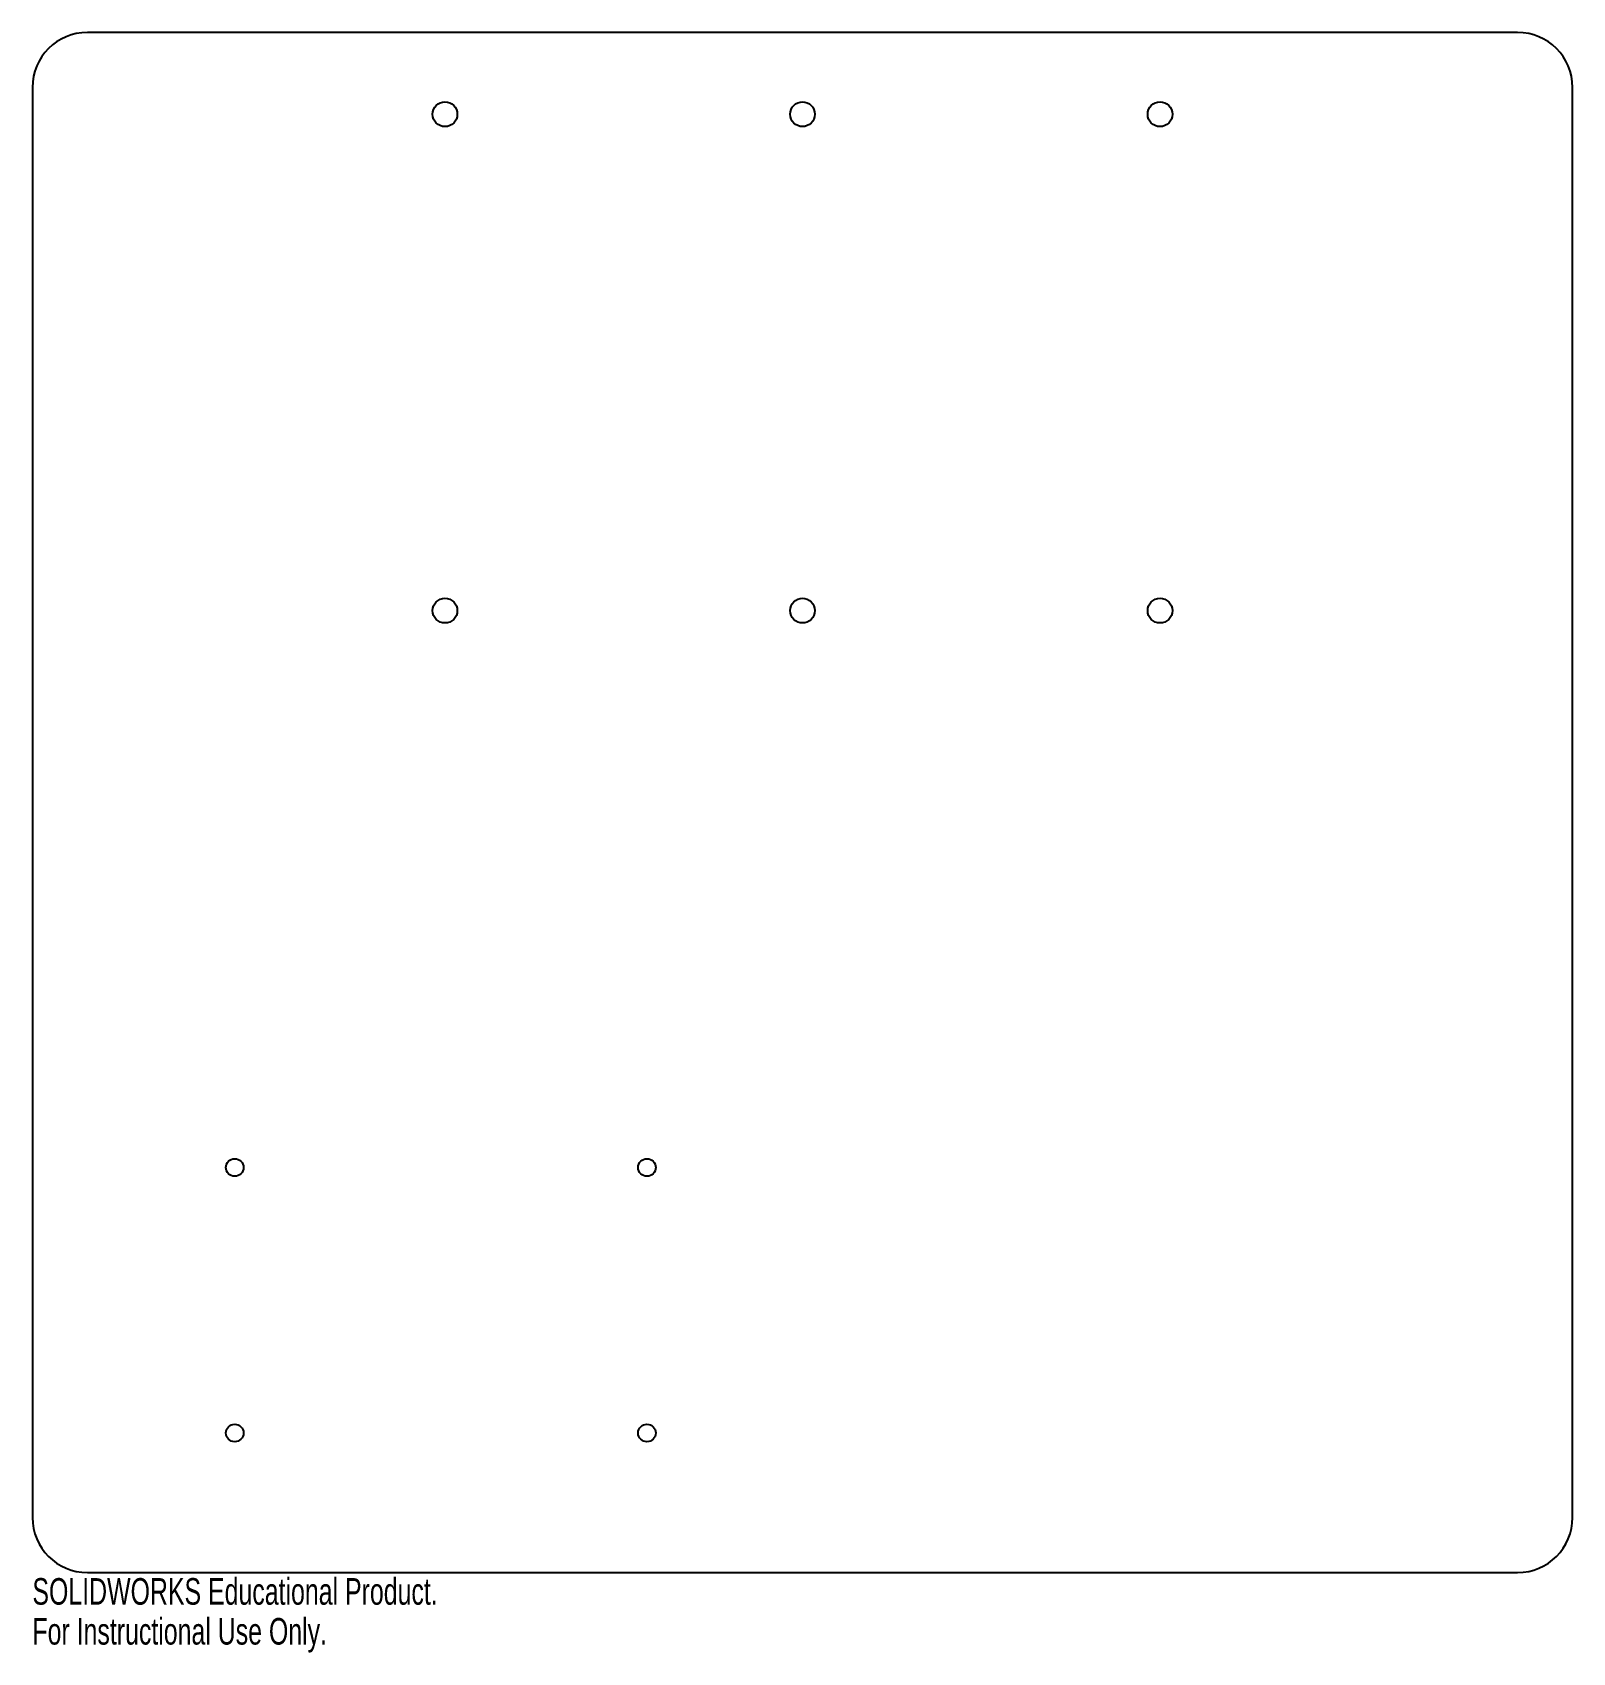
# Model space of a CAD drawing. Header units: millimetres. Extents: x -140 to 140, y -155 to 140.
import ezdxf

# ---------------------------------------------------------------- set-up
doc = ezdxf.new("R2010")
doc.units = ezdxf.units.MM
doc.styles.add('SLDTEXTSTYLE0', font='TXT', dxfattribs={"width": 0.7})

msp = doc.modelspace()

# ---------------------------------------------------------------- linework, layer by layer
at = {"color": 7, "linetype": 'Continuous', "lineweight": 25}
for p, q in [((130, 140), (-130, 140)), ((-140, 130), (-140, -130)), ((140, -130), (140, 130)), ((-130, -140), (130, -140))]:
    msp.add_line(p, q, dxfattribs=at)
for centre, radius in [((-65, 125.12), 2.25), ((0, 125.12), 2.25), ((65, 125.12), 2.25), ((-65, 34.88), 2.25), ((0, 34.88), 2.25), ((65, 34.88), 2.25), ((-103.22, -66.37), 1.6), ((-28.28, -66.37), 1.6), ((-103.22, -114.63), 1.6), ((-28.28, -114.63), 1.6)]:
    msp.add_circle(centre, radius, dxfattribs=at)
for centre, start, end in [((-130, 130), 90, 180), ((130, 130), 0, 90), ((-130, -130), 180, 270), ((130, -130), 270, 0)]:
    msp.add_arc(centre, 10, start, end, dxfattribs=at)

# ---------------------------------------------------------------- texts
at = {"color": 7, "linetype": 'Continuous', "char_height": 4.8336, "attachment_point": 1, "style": 'SLDTEXTSTYLE0'}
for s, insert in [('SOLIDWORKS Educational Product.', (-140, -141.02)), ('For Instructional Use Only.', (-140, -148.27))]:
    msp.add_mtext(s, dxfattribs=dict(at, insert=insert))

doc.saveas('drawing.dxf')
